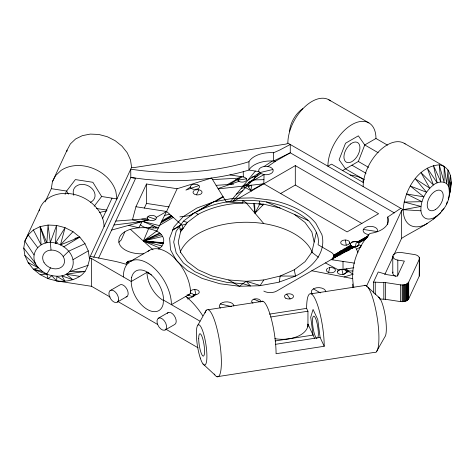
<?xml version="1.0" encoding="UTF-8"?>
<svg xmlns="http://www.w3.org/2000/svg" width="475" height="475" viewBox="0 0 475 475"><rect width="100%" height="100%" fill="white"/><g stroke="black" fill="none" stroke-linecap="round" stroke-linejoin="round"><path stroke-width="0.71" d="M91.574 286.318L91.574 258.578L89.389 258.234L88.279 250.883L84.995 243.687L79.782 237.132L72.984 231.669L65.069 227.673L56.572 225.417L48.076 225.043L40.161 226.593L33.363 229.947L28.15 234.888L24.866 241.074L23.75 248.081L24.866 255.437L28.15 262.633L33.363 269.188L40.161 274.651L48.076 278.647L56.567 280.903L91.574 286.318L110.176 297.059M347.106 247.006L347.106 251.322L343.265 249.102M437.048 215.911A20.389 11.768 -60 0 1 420.927 210.799C420.351 200.806 425.689 191.069 433.414 184.977C437.796 181.319 445.912 180.197 448.578 186.438C454.937 214.183 419.039 227.109 401.595 238.361L393.811 255.14M404.166 143.272L444.214 166.393L444.06 182.186L439.238 164.855C417.941 166.398 404.427 190.226 403.198 209.689L401.595 210.615L366.356 286.55M143.741 253.739A22.652 13.08 0 0 1 120.163 245.474C117.135 241.033 119.415 235.309 123.613 232.548C133.831 225.589 146.793 228.214 158.347 227.982L142.844 221.445L113.964 225.013M233.765 201.162L295.302 165.627L378.599 213.72L347.106 231.901L263.815 183.807L264.064 174.598A7.25 4.186 0 0 0 272.947 171.641A7.25 4.186 0 0 0 267.817 166.517L264.064 166.517A7.25 4.186 0 0 0 258.94 171.641L248.953 170.038C233.718 174.717 217.948 177.448 202.13 179.229A165.917 95.79 0 0 1 144.798 179.271L130.815 177.502L93.765 257.349M158.941 248.924C163.18 246.145 165.377 240.481 162.391 235.998C157.344 228.148 146.799 230.256 140.404 224.812M45.161 201.922L51.312 188.676L52.428 181.67L67.076 150.118L70.359 143.931L75.573 138.991L82.371 135.636L90.286 134.087L98.782 134.455L107.279 136.717L115.193 140.713L121.992 146.169L127.205 152.724L130.488 159.927L131.605 167.277L90.262 256.352C88.463 263.762 86.931 271.908 79.776 276.361C72.889 280.79 64.582 281.948 56.567 280.903L51.828 275.791L48.076 278.647L46.811 274.057L42.263 271.326L38.487 267.793L33.363 269.188C44.947 273.624 63.739 283.058 72.105 268.114C76.748 256.773 66.156 245.433 55.45 243.147L56.572 225.417L50.314 242.523L51.021 250.088M346.358 272.068L346.245 271.207A4.548 2.63 0 0 0 343.027 269.349C340.955 269.082 337.796 269.45 337.298 271.89A4.548 2.63 0 0 0 339.572 274.164C341.869 274.841 345.479 274.692 346.358 272.068L348.139 271.237L346.328 272.181M56.567 280.903L56.964 276.414L65.057 281.289L61.875 275.886L72.978 279.745L66.221 274.241L84.995 271.433L69.712 271.587L88.273 265.246M91.574 258.578L131.243 281.479L147.262 272.228L148.984 273.226L147.03 272.365L146.995 272.703A22.877 13.211 60 0 0 163.489 300.538M251.619 185.173L250.889 190.689L251.34 190.902M169.088 218.203L169.225 217.235M279.247 281.907L280.179 276.04L294.251 269.806L305.051 261.683L311.838 252.219L316.415 232.138M66.856 151.519L67.076 150.118M229.294 184.454L242.173 176.878C239.643 176.338 235.653 179.366 238.949 181.337A4.53 2.618 0 0 0 244.417 181.753A4.53 2.618 0 0 0 246.531 178.808L244.898 177.43L243.325 176.961L229.93 174.931M446.631 204.06L447.094 201.928M356.446 241.704C361.285 242.297 358.483 247.885 354.51 246.697C347.201 246.715 351.067 239.626 356.446 241.704L355.336 246.679L357.918 252.332M111.613 230.084L148.633 219.848L147.458 218.672L147.458 217.318L147.909 216.689A4.53 2.618 0 0 1 152.428 215.407A4.53 2.618 0 0 1 156.21 217.318L156.21 218.672L155.758 219.308A4.53 2.618 0 0 1 148.633 219.848L139.49 221.861L132.442 219.812L135.945 206.738L146.502 183.997L177.133 188.735L211.583 178.018L226.272 201.922L263.779 204.173L280.173 208.092M179.651 226.391L180.553 231.907L178.238 242.06L180.553 252.219L187.346 261.678L196.519 268.583L198.146 269.806L212.218 276.04L228.612 279.959L246.198 281.295L263.785 279.959L280.179 276.04L295.551 276.076C311.036 268.256 326.741 253.733 321.913 234.656L315.875 223.345A76.855 44.371 0 0 0 272.537 200.385L252.955 197.867L232.91 198.36L213.774 201.833L196.84 208.05L183.279 216.588L173.998 226.854L169.64 238.165L169.747 239.59L170.501 249.737L176.516 260.787M180.227 252.742L180.547 251.34A67.961 39.235 0 0 1 247.368 222.264A67.961 39.235 0 0 1 312.407 252.658M373.522 282.114L378.237 271.961L387.523 274.752L397.343 276.272L404.379 261.113L397.812 260.098A6.798 3.925 0 0 1 393.009 255.295A6.798 3.925 0 0 1 401.333 252.516L414.461 254.553C416.735 254.808 420.333 256.5 419.265 259.356L408.714 282.091C407.033 284.84 403.305 285.22 400.389 284.863L385.516 282.577L373.522 282.114L373.528 293.027M379.537 298.983L385.522 299.309L400.395 301.589C403.305 301.946 407.033 301.572 408.714 298.817L419.271 276.088L419.496 258.341M328.593 272.448L329.751 267.663A4.53 2.618 0 0 1 335.397 270.441A4.53 2.618 0 0 1 328.943 272.555A4.53 2.618 0 0 1 327.708 268.327M63.721 246.834L79.782 237.132L60.468 244.88L65.069 227.673L55.45 243.147C40.304 238.462 26.499 254.909 38.487 267.793L28.15 262.633L29.426 263.346M193.396 296.091L193.58 295.432C193.646 292.832 189.24 293.972 190.38 291.436A4.53 2.618 0 0 1 197.962 290.267A4.53 2.618 0 0 1 195.932 294.642C193.295 296.447 190.404 299.018 186.889 297.718M449.629 192.292C452.948 182.554 451.767 166.707 439.238 164.855L440.812 181.872L433.443 165.431L437.178 182.822L427.221 168.073L433.414 184.977L421.004 172.609L429.774 188.183L415.209 178.725L426.508 192.227L410.234 186.01L423.837 196.828L406.416 193.96L421.937 201.679L404.011 202.035L420.945 206.441L403.198 209.689L287.862 143.106L286.259 144.032L133.79 167.616L131.605 167.277M263.815 291.086A9.061 5.231 0 0 0 276.628 291.086L331.087 259.647C333.141 258.679 334.655 255.948 333.052 253.941A9.061 5.231 0 0 0 331.093 252.243L318.078 244.732C319.895 235.921 314.337 227.656 308.97 221.148C296.792 210.015 280.933 204.553 264.955 201.649C239.21 198.212 211.814 201.596 189.555 215.674M342.344 170.703L358.346 161.47L364.753 144.952L375.963 138.48L387.499 145.142M124.824 231.877L121.273 239.905L118.821 242.309M39.52 209.493L24.866 241.074L34.022 254.933M65.087 194.37L66.619 191.057L75.371 179.58L92.874 182.287L101.632 196.49L116.951 198.954L115.847 191.449A33.98 26.802 24.9 0 0 60.937 170.513L55.706 175.483L52.428 181.67M102.487 218.702L112.011 198.188M98.616 258.091L135.666 178.262L130.815 177.502L130.726 169.165A165.917 95.79 0 0 0 243.242 163.43L248.953 161.714L249.719 160.52A23.115 13.348 0 0 1 272.389 152.665L273.582 152.76L279.621 150.094L290.267 144.495L290.267 152.813L275.488 161.233L267.817 166.517M144.329 208.103L146.502 203.419L146.502 183.997M156.697 231.283L166.583 211.476L177.133 188.735M196.484 194.821L198.817 189.786M384.78 274.603L393.187 256.482M259.463 201.228L259.861 203.882L254.986 213.216L253.644 203.401M142.191 221.528L138.813 227.733L128.588 225.388M197.903 325.108L206.352 310.211M376.337 351.874L384.815 336.953A20.389 4.311 81.2 0 0 385.231 315.94A20.389 4.311 81.2 0 0 378.397 297.053M50.516 267.87L46.811 274.057L40.161 274.651M263.785 279.959L260.211 285.475L246.198 281.295L239.436 286.265L219.854 283.747L202.065 278.392L187.281 270.56L177.027 261.25M263.779 223.594L246.192 202.837L242.796 200.48L242.873 203.086C227.335 203.496 211.927 207.017 198.14 214.326L194.934 212.479L183.415 221.148L176.172 231.242L173.702 242.072L176.172 252.908L183.415 263.002L194.934 271.664L209.95 278.32L227.43 282.5L242.963 283.676L250.473 285.992L246.198 281.295M180.553 231.907L187.34 222.448L198.14 214.326M94.181 206.221L101.632 196.49M230.47 201.418L255.378 171.071M188.397 295.207L189.317 294.055M232.863 201.234L259.665 172.651L272.947 169.474M60.468 244.88L72.984 231.669M434.405 218.007L433.443 219.028L440.687 212.705M254.642 203.478L254.986 213.216L263.779 204.173M63.199 256.53L68.792 251.144L84.995 243.687M441.334 211.019L443.953 208.662M152.891 227.911L154.678 226.438M128.303 261.28L126.344 262.8A4.53 2.618 0 0 0 126.795 264.783M181.218 229.864L183.018 228.475L182.014 225.192L186.319 223.879M387.713 224.699L387.713 217.069L400.793 208.305M254.76 177.864L260.817 173.518L264.064 174.598L243.01 186.135L250.889 190.689L262.901 183.914M190.475 187.025L185.885 190.095L198.948 185.523L197.321 184.543L193.883 184.241A4.542 2.624 0 0 0 190.422 186.728L190.98 188.047A4.542 2.624 0 0 0 194.863 189.412L197.149 189.086A4.542 2.624 0 0 0 198.948 185.523M264.064 166.517L272.389 160.989L275.488 161.233M247.926 180.144L259.665 172.651L260.817 173.518M193.414 294.749L195.932 294.642L194.756 289.501M172.835 229.876L180.631 225.025M187.661 299.102L189.436 297.997M192.001 296.412L194.756 294.732M156.91 230.856L143.361 241.039L159.838 248.075M172.757 230.084L180.28 225.518M251.127 185.226L248.336 186.841M159.737 248.17L158.626 248.835L159.428 248.467M189.97 215.626L193.752 213.37M196.133 211.945L211.963 202.504M350.639 245.159L333.664 255.259L350.995 245.545M198.413 210.936L213.774 201.833M213.904 201.816L222.935 196.502M161.892 220.875L171.089 215.478M155.236 227.941L156.501 227.204M159.659 225.346L173.227 217.384L181.883 225.073M333.432 258.738L333.432 257.302L352.248 246.264M358.447 242.63L367.205 237.494M351.286 245.759L333.741 255.948L351.637 245.997M357.592 242.096L368.422 235.808M333.052 257.949L352.812 246.448M358.791 242.968L365.744 238.919M343.579 274.295L346.026 272.876M156.245 217.467L166.583 211.476L173.227 217.384M215.359 201.548L223.238 196.988M353.275 246.561L332.53 258.56L354.51 246.697M130.393 261.369L149.613 250.272M110.093 290.629L119.706 285.077A6.798 3.925 60 0 1 124.236 285.849L125.43 286.989A6.798 3.925 60 0 1 128.078 294.542L127.692 295.693A6.798 3.925 60 0 1 126.071 296.94M280.523 193.586L295.302 185.048L361.938 223.523M117.396 302.064L127.003 296.513M158.401 318.202L168.013 312.651M165.199 329.977L174.806 324.425A6.798 3.925 60 0 0 174.337 315.827A6.798 3.925 60 0 0 167.248 313.363M348.395 250.58L349.677 249.838M352.248 248.354L354.819 246.869M73.055 259.635L88.279 250.883M333.432 257.302L352.474 246.365M357.176 246.282L358.512 245.516M160.888 222.888L172.17 216.446M337.422 271.344L340.955 269.331M358.702 242.814L366.332 238.474M171.695 216.024L161.47 221.718M227.436 184.579L237.749 178.796M357.343 241.983L368.481 235.737M355.929 246.638L359.023 244.904L361.653 245.824M356.511 249.244L360.988 246.751M236.437 194.144L242.731 190.653M358.126 242.387L367.727 237.049M331.871 259.13L354.742 246.721M252.071 180.72L248.585 182.501L252.801 179.948L263.928 179.669M254.244 178.238L254.558 178.078M159.547 233.005L143.361 241.039L162.011 246.002M153.193 225.809L148.924 227.863L143.361 241.039L163.263 243.533M160.128 233.611L143.361 241.039L163.323 243.414M161.257 234.804L143.361 241.039L163.495 243.069M218.061 188.563L238.949 181.337M243.01 186.135L248.698 184.217M346.275 272.424L348.852 271.647L346.322 268.856M344.108 276.973L353.275 274.2L344.494 269.129M183.018 228.475L180.114 229.229L181.788 230.191M55.45 243.147L57.6 242.618M74.771 238.367L79.782 237.132M164.605 215.436L169.658 214.213M162.587 236.467L143.361 241.039L163.667 242.725M328.652 267.918L329.751 267.663M115.793 221.077L141.752 219.106L147.303 217.995M351.411 242.345L355.674 241.555M83.558 271.688L84.995 271.433M235.683 179.598L239.347 179.033M251.809 177.104L256.939 176.308M237.779 180.162L246.531 178.808M208.175 309.724L262.883 301.263M311.018 293.817L365.72 285.356M269.426 314.123L306.624 308.37A33.98 7.178 81.2 0 1 315.418 299.577A33.98 7.178 81.2 0 1 324.211 346.269L276.07 353.715A33.98 7.178 81.2 0 0 270.643 316.386A33.98 7.178 81.2 0 0 261.06 301.75M270.75 316.979L307.948 311.22L307.948 326.883M275.144 340.949L313.072 335.083L310.727 317.211L313.072 309.451L317.763 319.556L320.108 337.428L324.211 346.269M275.613 344.31L320.108 337.428M216.968 376.728L374.52 352.361A33.98 7.178 81.2 0 0 377.322 318.464A33.98 7.178 81.2 0 0 364.468 285.422M353.845 267.734L343.027 269.349L343.009 261.422M241.306 188.213L245.581 187.619M179.882 216.873L190.908 215.507M218.268 188.902L263.815 183.807M216.083 185.345L233.599 184.169M212.551 179.598L238.23 178.178M348.163 270.887L352.973 270.993M420.927 210.799L403.198 209.689A33.98 19.617 -60 0 0 427.221 223.565M129.081 263.007L126.344 262.8L128.452 261.208A4.53 2.618 0 0 1 131.89 260.947M141.752 219.106L148.633 219.848M331.087 259.647L354.576 263.144M363.333 229.431L377.334 231.598A7.25 4.186 0 0 0 372.21 226.468A7.25 4.186 0 0 0 363.333 229.431A7.25 4.186 0 0 0 368.457 234.555M146.502 203.419L169.112 206.916M135.945 206.738L166.583 211.476M96.413 208.489L107.047 210.134M51.312 188.676L66.619 191.057L68.525 194.138M66.221 274.241L79.776 276.361M90.262 256.352L111.518 260.609A89.092 51.437 0 0 1 126.552 264.438M311.826 270.768L352.355 278.558M193.289 294.571L193.586 294.642M220.347 303.941L231.533 306.613M33.363 269.188L42.263 271.326M142.844 221.445L159.505 225.655M183.415 221.148L187.34 222.448M147.909 216.689L155.758 219.308M187.079 294.767L192.957 296.727M259.861 203.882L262.853 205.123M266.404 201.994L308.014 220.43M253.899 299.137L259.878 301.785M325.428 262.913L338.628 270.032M328.878 99.803L368.927 122.924M378.207 152.724L364.753 144.952L358.346 135.838L345.527 143.236L339.12 159.754L345.527 168.868L363.149 179.039L363.149 182.596M358.346 161.47L368.594 167.39M351.933 165.169L366.035 173.304M363.565 182.632L331.526 164.136L327.91 166.226A33.98 19.617 -60 0 1 351.933 124.61A33.98 19.617 -60 0 1 375.963 138.48M394.41 212.942L290.267 152.813L273.582 161.043L273.582 152.76M313.399 288.853L320.453 292.921M147.03 272.365L151.466 274.918M163.525 300.117L200.017 321.183M117.871 301.506L157.647 324.467A6.798 3.925 60 0 0 165.739 329.543A6.798 3.925 60 0 0 162.634 319.105A6.798 3.925 60 0 0 157.16 322.846L157.641 324.461M165.989 329.282L198.063 347.795M228.612 279.959L239.436 286.265L259.481 285.766L278.617 282.293L295.551 276.076L294.251 269.806M294.245 214.326L305.045 222.448L311.838 231.913L314.153 242.072M311.838 252.219L318.392 257.272M130.477 229.366L153.057 249.82M24.866 255.437L38.487 267.793M185.826 296.347L190.659 300.734A164.261 94.84 0 0 1 202.777 315.822M367.846 287.149L379.668 298.104M202.997 363.945L214.848 374.935M258.827 203.799L259.522 204.523M23.75 248.081L35.744 263.69M28.15 234.888L37.549 247.392M247.445 185.642L251.4 190.98M258.94 171.641L259.665 172.651M286.722 294.12L290.16 298.912M33.363 229.947L41.04 244.738L40.161 226.593L46.853 242.897L48.076 225.043L50.314 242.523M45.303 243.087L40.161 226.593M350.212 244.102L349.731 242.701A4.53 2.618 0 0 0 343.051 240.32A4.53 2.618 0 0 0 342.819 244.851A4.53 2.618 0 0 0 349.731 242.701M306.624 308.37L307.948 311.22M314.539 338.242L307.948 324.039A25.579 14.767 0 0 1 274.877 338.657M387.713 217.069L388.128 218.078A23.489 13.561 0 0 1 373.107 232.904L369.989 233.421L368.137 235.487A167.075 96.461 0 0 0 353.822 287.494M419.271 274.057L419.502 275.072M448.198 198.188L448.525 199.209L450.431 189.602L449.516 194.447L451.25 181.949L449.534 190.089L450.431 175.239L448.578 186.438L448.032 169.931L446.708 183.742L444.214 166.393M341.846 269.26L343.027 274.425M345.331 240.012L346.245 245.171M243.242 171.754L243.325 176.961M419.443 257.824L419.443 274.556M419.265 257.325L419.271 276.088M408.714 282.091L408.714 298.817M408.037 283.035L408.037 299.767M407.538 283.462L407.544 300.188M406.956 283.848L406.956 300.574M406.285 284.187L406.291 300.913M405.549 284.472L405.549 301.197M404.747 284.697L404.753 301.429M403.91 284.863L403.91 301.589M403.037 284.958L403.037 301.69M402.147 284.994L402.153 301.726M401.595 210.615L401.595 238.361M400.389 284.863L400.395 301.589M397.812 260.098L397.818 275.375M392.777 256.31L392.783 273.042M385.516 282.577L385.522 299.309M383.818 282.417L383.824 299.149M375.244 282.091L375.244 294.452M340.7 250.705L340.7 252.142M340.7 253.585L340.7 255.022M333.664 257.42L333.664 258.857M333.052 257.539L333.052 259.386M295.302 165.627L295.302 185.048M248.953 161.714L248.953 170.038L249.719 168.845A23.115 13.348 0 0 1 272.389 160.989M39.122 210.835A33.98 26.796 24.9 0 1 74.706 194.53A33.98 26.796 24.9 0 1 104.043 226.741M363.149 186.568A33.98 19.617 -60 0 1 378.712 151.62A33.98 19.617 -60 0 1 405.234 143.972M204.957 312.948A33.98 7.178 81.2 0 1 219.747 342.623A33.98 7.178 81.2 0 1 214.213 374.015M287.862 143.106A33.98 19.617 -60 0 1 303.792 107.783A33.98 19.617 -60 0 1 330.463 100.908M289.507 131.676A20.389 11.768 -60 0 1 302.801 108.633M123.357 276.925A33.98 19.617 60 0 1 147.387 263.055A33.98 19.617 60 0 1 171.41 304.671L190.629 293.568A33.98 19.617 60 0 0 174.699 258.252A33.98 19.617 60 0 0 148.034 251.376M316.884 338.485A11.329 2.393 81.2 0 1 312.532 322.703A11.329 2.393 81.2 0 1 315.928 319.307A11.329 2.393 81.2 0 1 317.953 337.41M395.681 276.254A6.798 3.925 0 0 1 393.015 272.027M352.735 287.529A167.075 96.461 0 0 1 352.646 284.068M220.347 308.121A7.25 4.186 0 0 1 224.752 301.987A7.25 4.186 0 0 1 233.872 306.031M312.247 293.906A7.25 4.186 0 0 1 316.653 287.773A7.25 4.186 0 0 1 325.779 291.816M252.961 303.252A4.53 2.618 0 0 1 254.992 298.876A4.53 2.618 0 0 1 260.543 302.082M195.368 189.988A4.53 2.618 0 0 1 201.928 191.692A4.53 2.618 0 0 1 197.386 194.91L196.217 194.797A4.53 2.618 0 0 1 194.412 190.392M350.087 175.002A25.579 14.767 0 0 1 364.444 179.847M99.566 212.491A25.591 14.778 0.1 0 1 106.311 211.161M73.827 195.296A11.329 8.942 24.9 0 1 79.557 184.656A11.329 8.942 24.9 0 1 93.634 190.659A11.329 8.942 24.9 0 1 90.351 202.344M131.676 277.246L131.207 281.823A22.877 13.211 60 0 0 145.582 308.322A22.877 13.211 60 0 0 163.091 304.35L163.56 299.772A22.877 13.211 60 0 0 149.186 273.273A22.877 13.211 60 0 0 131.676 277.246M118.471 300.093L118.079 301.245A6.798 3.925 60 0 1 112.058 300.562A6.798 3.925 60 0 1 109.119 292.184A6.798 3.925 60 0 1 114.629 291.401L115.823 292.541A6.798 3.925 60 0 1 118.471 300.093M350.58 144.02L348.579 145.89A11.329 6.537 -60 0 0 344.043 158.478L344.666 160.425A11.329 6.537 -60 0 0 353.293 160.681L355.288 158.816A11.329 6.537 -60 0 0 359.83 146.229L359.207 144.281A11.329 6.537 -60 0 0 350.58 144.02M200.266 358.055C197.796 350.134 196.507 341.846 196.353 333.551A20.389 4.311 81.2 0 1 202.095 329.329A20.389 4.311 81.2 0 1 206.827 359.011A20.389 4.311 81.2 0 1 200.266 358.055M435.421 209.582A11.329 6.537 -60 0 0 442.071 191.68A11.329 6.537 -60 0 0 428.201 200.064A11.329 6.537 -60 0 0 435.421 209.582M198.704 338.823A11.329 2.393 81.2 0 0 203.158 356.108A11.329 2.393 81.2 0 0 203.039 339.833A11.329 2.393 81.2 0 0 198.704 338.823M285.784 298.235A4.53 2.618 0 0 0 293.366 297.059A4.53 2.618 0 0 0 287.814 293.859A4.53 2.618 0 0 0 285.784 298.235M43.997 262.42A11.329 8.93 24.9 0 0 62.938 265.733A11.329 8.93 24.9 0 0 53.859 250.272A11.329 8.93 24.9 0 0 43.997 262.42"/></g></svg>
